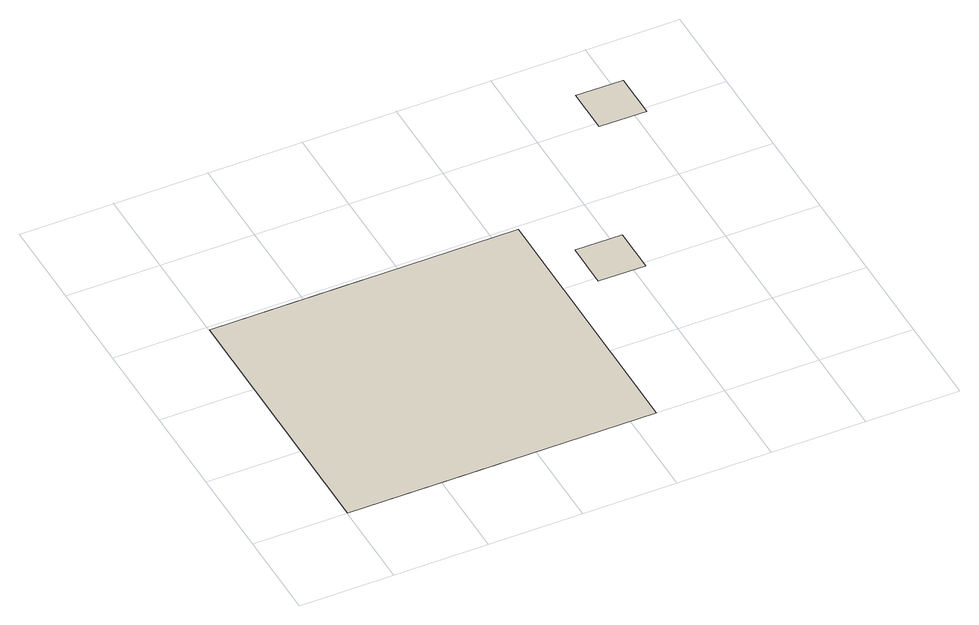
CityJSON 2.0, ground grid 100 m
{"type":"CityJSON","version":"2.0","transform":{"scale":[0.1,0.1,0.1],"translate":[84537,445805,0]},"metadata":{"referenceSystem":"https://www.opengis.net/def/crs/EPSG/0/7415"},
"CityObjects":{
"building1":{"type":"Building","attributes":{"b3_dak_type":"slanted"},"children":["building1-1"],"geometry":[{"type":"MultiSurface","lod":"1","boundaries":[[[0,1,2,3]]]}]},
"building1-1":{"type":"BuildingPart","parents":["building1"],"geometry":[{"type":"MultiSurface","lod":"2","boundaries":[[[4,5,2,3]]]}]},
"building2":{"type":"Building","attributes":{"b3_dak_type":"flat"},"geometry":[{"type":"MultiSurface","lod":"1","boundaries":[[[6,7,8,9]]]}]},
"building3":{"type":"Building","attributes":{"b3_dak_type":"flat"},"geometry":[{"type":"MultiSurface","lod":"2","boundaries":[[[10,11,12,13]]]}]}
},
"vertices":[
[3278,0,0],[3278,2958,0],[9,2958,0],[9,0,0],
[1630,0,0],[1630,2958,0],
[4130,1950,0],[4130,2450,0],[3630,2450,0],[3630,1950,0],
[5130,3950,0],[5130,4450,0],[4630,4450,0],[4630,3950,0]
]}
